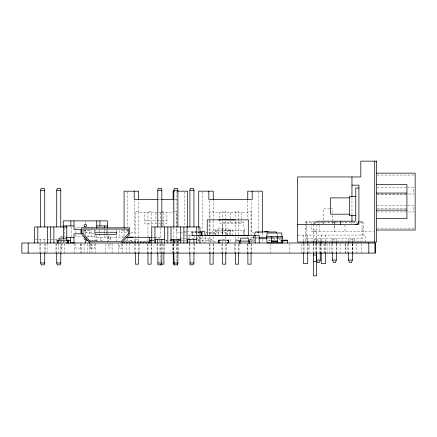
<?xml version="1.0" encoding="UTF-8"?>
<svg xmlns="http://www.w3.org/2000/svg" width="437" height="437" viewBox="0 0 437 437"><rect width="100%" height="100%" fill="white"/><g stroke="black" fill="none" stroke-linecap="round" stroke-linejoin="round"><path stroke-width="0.33" stroke-dasharray="2.19 1.64" d="M243.759 234.363L244.278 230.452L243.584 222.247L222.87 222.247L222.176 235.669M204.745 242.999L205.423 240.159L205.237 236.679M226.759 235.669L228.027 230.933L227.721 228.087L218.216 228.087L217.916 230.933L218.861 234.483M254.684 241.158L253.602 238.706L254.023 236.095M250.068 240.754L251.357 238.05A1.284 1.284 0 0 1 252.444 237.324L253.602 237.324M250.898 241.732L252.28 238.875L253.602 238.711M177.695 239.607L175.712 241.224A1.032 1.032 0 0 1 175.166 241.421L172.249 241.421M217.249 229.982L217.074 229.993A1.584 1.584 0 0 0 215.714 231.359L215.703 234.532M377.278 175.046L415.15 175.046M377.278 187.681L406.951 187.681M407.628 187.681L413.697 187.681L413.697 194.001L407.628 194.001M377.278 194.001L406.951 194.001M377.278 194.634L406.934 194.634M158.593 199.398L160.625 199.398M174.849 199.398L176.881 199.398M377.278 205.63L406.951 205.63M407.628 205.63L413.697 205.63L413.697 211.95L407.628 211.95M377.278 208.536L406.934 208.536M329.755 208.875L323.205 208.875L323.205 221.406M330.405 208.875L332.371 208.875L332.371 214.813M174.521 211.404L176.417 211.404L176.417 239.208M377.278 211.95L406.951 211.95M161.084 212.666L138.633 212.666L138.633 200.583M161.63 212.666L173.134 212.666L173.134 200.583M144.822 220.253L155.883 220.253M157.183 220.253L161.084 220.253M161.734 220.253L166.939 220.253M314.558 221.515L305.545 221.515L305.545 234.156L306.807 234.156M360.143 221.515L363.305 221.515L363.305 234.156L362.038 234.156M305.545 222.777L313.892 222.777M316.486 222.777L340.745 222.777M341.373 222.777L356.985 222.777L356.985 221.515M360.143 222.777L363.305 222.777M161.084 223.411L144.822 223.411L144.822 212.666M161.581 223.411L166.939 223.411L166.939 212.666M83.347 227.202L75.901 227.202L75.901 236.679L84.702 236.679M87.411 227.202L94.856 227.202M377.278 228.125L415.15 228.125M305.545 228.464L306.807 228.464M362.038 228.464L363.305 228.464M313.433 230.042L316.59 230.042M83.636 230.425L90.017 230.425L90.017 232.888L83.636 232.888M127.872 230.425L121.59 230.425L121.59 232.888L128.123 232.888M334.261 231.288L373.356 231.288M197.437 231.435L192.542 231.626M183.988 231.626L185.993 231.626M186.665 231.626L199.387 231.626M313.433 231.757L316.59 231.757M200.758 232.511L191.914 232.511L191.914 235.352L199.496 235.352M197.234 232.828L190.92 232.828L190.92 235.669L199.764 235.669M197.868 232.828L199.764 232.828M209.52 232.828L214.572 232.828L214.572 235.669M130.81 232.888L134.836 232.888L134.836 200.599M179.612 232.888L176.925 232.888L176.925 191.182M180.284 232.888L186.326 232.888M206.111 232.888L209.47 232.888M254.241 232.888L251.554 232.888L251.554 200.599M260.283 232.888L262.298 232.888M209.52 233.145L214.572 233.145M94.223 233.839L89.803 233.839L89.803 230.048M192.231 235.04L193.176 235.04L193.176 235.352M297.613 235.079L365.228 235.079L365.228 242.027M184.572 235.417L186.222 235.417M187.757 235.417L197.295 235.417M197.972 235.417L199.338 235.417M86.548 236.051L91.846 236.051L91.846 229.097M124.288 236.051L119.651 236.051L119.651 229.731M62.726 236.679L60.732 236.679L60.77 252.28M87.411 236.679L94.856 236.679L94.856 235.325M107.497 236.679L110.02 236.679L110.02 241.104M96.752 237.313L105.601 237.313A0.634 0.634 0 0 0 106.229 236.679L106.229 229.911M124.113 237.313L108.037 237.313L108.037 241.104M152.617 237.313L153.966 237.313M154.638 237.313L159.358 237.313L159.358 242.999M152.617 237.947L153.966 237.947M154.638 237.947L159.358 237.947M271.464 237.93L277.391 237.93M180.579 238.575L208.394 238.586A4.621 4.621 0 0 1 210.847 239.46L213.016 241.224A1.032 1.032 0 0 0 213.567 241.421L216.484 241.421M306.807 238.575L362.038 238.575M254.935 238.706L258.267 238.706M272.251 238.706L276.25 238.706M135.344 239.208L138.502 239.208M209.973 239.208L213.136 239.208M235.352 239.208L238.515 239.208M249.156 239.208L251.051 239.208M332.53 239.46L336.321 239.46M35.337 239.591L49.386 239.591M51.391 239.591L54.068 239.591M54.734 239.591L57.411 239.591M88.706 240.159L97.555 240.159M125.741 240.159L132.056 240.159M152.66 240.159L153.922 240.159M165.295 240.159L169.72 240.159M181.279 240.159L183.305 240.159M184.649 240.159L185.987 240.159M198.048 240.159L208.132 240.159A3.043 3.043 0 0 1 210.055 240.842L211.972 242.409M239.804 240.159L236.007 240.159L236.007 242.131M270.197 240.159L268.935 240.159L268.935 242.131M270.831 240.159L273.988 240.159L273.988 240.47M90.82 240.47L96.064 240.47M100.226 240.47L103.389 240.47M131.745 240.47L130.794 240.47L130.794 240.159M152.66 240.47L153.922 240.47M236.007 240.47L238.536 240.47M268.935 240.47L270.197 240.47M59.563 241.104L67.347 241.104M283.695 241.612L284.88 241.612M60.732 248.058L61.994 248.058L61.994 236.679M253.602 237.28L255.601 237.28M256.268 237.286L258.267 237.286M272.251 237.307L277.582 237.313M228.688 229.982L228.862 229.993A1.584 1.584 0 0 1 230.223 231.359L230.233 234.532M279.298 238.711L280.691 241.175M280.751 238.58L281.264 239.662M276.982 233.735L277.615 235.521M362.038 221.515L362.038 241.104L306.807 241.104L306.807 221.515M361.699 243.677L361.699 253.11M356.139 243.677L356.139 253.11M354.647 241.104L354.647 239.46L350.856 239.46L350.856 241.104M352.664 243.677L352.664 253.11M352.539 243.677L352.539 253.11M352.369 238.575L352.369 241.262M352.369 243.813L352.369 252.679M351.96 197.316L351.96 214.878M351.96 222.307L351.96 223.662M348.579 238.575L348.579 241.262M348.579 243.813L348.579 252.679M347.481 243.677L347.481 253.11M345.798 221.515L345.798 222.777M345.651 243.677L345.651 253.11M345.208 243.677L345.208 253.11M345.006 224.968L345.006 231.288M340.09 243.677L340.09 253.11M336.61 243.677L336.61 253.11M336.321 238.575L336.321 241.262M336.321 243.813L336.321 252.679M335.687 221.515L335.687 222.777M334.425 224.673L334.425 221.515L334.611 231.626L311.865 231.626L311.865 221.515M334.425 225.306L334.425 228.464M333.158 221.515L333.158 222.777M332.53 238.575L332.53 241.262M332.53 243.813L332.53 252.679M332.371 215.468L332.371 221.406M332.371 222.067L332.371 224.044M331.432 243.677L331.432 253.11M329.596 243.677L329.596 253.11M328.105 221.515L328.105 222.777M327.073 243.677L327.073 253.11M325.669 235.079L325.669 241.169M325.669 243.879L325.669 252.679M324.92 243.677L324.92 253.11M324.036 243.677L324.036 253.11M323.205 222.067L323.205 224.044M323.047 221.515L323.047 224.044M321.244 235.079L321.244 241.169M321.244 243.879L321.244 252.679M320.561 243.677L320.561 253.11M320.266 238.575L320.266 241.262M320.266 243.813L320.266 252.679M319.868 243.677L319.868 253.11M319.13 221.515L319.13 231.626M317.994 241.104L317.994 239.46L314.203 239.46L314.203 241.104M316.59 241.934L316.607 225.956A1.803 1.803 0 0 1 316.967 225.071M316.59 243.048L316.59 252.346M316.475 238.575L316.475 241.262M316.475 243.813L316.475 252.679M315.377 243.677L315.377 253.11M313.886 241.104L313.886 242.999M313.548 243.677L313.548 253.11M313.433 241.721L313.433 226.251A4.971 4.971 0 0 1 313.586 224.935M313.433 243.715L313.433 252.346M309.063 243.677L309.063 253.11M307.987 243.677L307.987 253.11M307.724 235.079L307.724 241.169M307.724 243.879L307.724 252.679M305.195 235.079L305.195 241.399M304.07 243.677L304.07 253.11M303.3 235.079L303.3 241.169M303.3 243.879L303.3 252.679M301.858 243.677L301.858 253.11M289.851 243.677L289.851 253.11M274.425 237.936L274.425 240.896M270.891 243.677L270.891 253.11M262.298 232.774L262.298 236.865M262.298 238.957L262.298 242.317M258.824 191.859L258.824 232.446M258.824 233.123L258.824 234.472M253.859 236.051L253.859 242.999M252.187 239.208L252.187 241.737M251.679 243.677L251.679 253.11M251.051 243.256L251.051 211.404L247.888 211.404L247.888 218.866M251.051 243.933L251.051 252.701M247.888 236.499L247.888 238.531M247.888 243.933L247.888 252.701M247.763 200.583L247.763 212.666L213.261 212.666L213.261 200.583M247.26 243.677L247.26 253.11M244.278 235.669L244.278 230.452L222.176 230.452L222.87 235.669L222.87 230.452M243.584 230.452L243.584 234.363M241.574 212.666L241.574 223.411L219.456 223.411L219.456 212.666M239.044 244.349L239.044 253.11M238.515 220.221L238.515 211.404L235.352 211.404L235.352 220.221M238.515 220.898L238.515 235.816M238.515 236.499L238.515 243.256M238.515 243.933L238.515 252.701M235.352 220.898L235.352 235.816M235.352 236.499L235.352 243.256M235.352 243.933L235.352 252.701M234.62 243.677L234.62 253.11M232.866 235.669L232.866 229.982L212.644 229.982L212.644 235.669M230.512 212.666L230.512 223.411M230.512 239.208L230.512 241.737M230.337 229.982L230.337 234.407M229.288 234.565L229.288 231.561A0.634 0.634 0 0 0 228.655 230.933L217.282 230.933A0.634 0.634 0 0 0 216.648 231.561L216.648 234.565M227.633 235.669L227.633 232.828L217.522 232.828L217.522 235.669M226.404 243.677L226.404 253.11M226.366 232.828L226.366 235.352M225.771 220.221L225.771 211.404L222.613 211.404L222.613 220.221M225.771 220.898L225.771 235.816M225.771 236.499L225.771 239.208L222.613 239.208L222.613 236.499M225.771 241.235L225.771 243.256M225.771 243.933L225.771 252.701M222.613 220.898L222.613 235.816M222.613 241.235L222.613 243.256M222.613 243.933L222.613 252.701M221.98 243.677L221.98 253.11M218.784 232.828L218.784 234.248M215.173 229.982L215.173 235.04M213.764 243.677L213.764 253.11M213.136 220.221L213.136 211.404L209.973 211.404L209.973 220.221M213.136 220.898L213.136 235.816M213.136 236.499L213.136 243.256M213.136 243.933L213.136 252.701M209.973 220.898L209.973 235.816M209.973 236.499L209.973 243.256M209.973 243.933L209.973 252.701M209.47 200.599L209.47 220.106M209.47 220.783L209.52 235.669M209.345 243.677L209.345 253.11M208.837 239.208L208.837 241.737M202.2 191.859L202.2 231.091M202.2 235.827L202.2 241.737M198.726 227.508L198.726 242.317M194.744 243.677L194.744 253.11M194.52 235.417L194.52 238.575M193.935 243.595L193.935 252.28M193.176 232.511L193.176 232.828M192.231 232.828L192.182 235.669M189.887 243.595L189.887 252.28M189.183 243.677L189.183 253.11M189.084 235.417L189.084 238.575M184.19 191.859L184.19 226.355M178.695 243.677L178.695 253.11M177.881 243.595L177.881 252.28M177.051 243.677L177.051 253.11M176.417 240.558L176.417 243.256M176.417 243.933L176.417 263.495M175.406 240.159L175.406 241.863M173.839 243.595L173.839 252.28M173.26 227.682L173.26 239.208M173.26 243.933L173.26 252.701M173.134 243.677L173.134 253.11M172.626 243.677L172.626 253.11M166.563 240.159L166.563 242.131M164.41 243.677L164.41 253.11M163.886 226.322L163.886 211.404L160.723 211.404L160.723 239.208M163.886 243.933L163.886 252.701M162.646 243.677L162.646 253.11M161.832 243.595L161.832 252.28M160.723 240.558L160.723 243.256M160.723 243.933L160.723 262.145M159.991 243.677L159.991 253.11M157.784 243.595L157.784 252.28M157.08 243.677L157.08 253.11M155.883 212.666L155.883 223.411M151.776 243.677L151.776 253.11M151.142 227L151.142 211.404L147.985 211.404L147.985 241.235M151.142 243.933L151.142 252.701M147.985 243.933L147.985 252.701M147.351 243.677L147.351 253.11M139.135 243.677L139.135 253.11M138.502 241.235L138.502 211.404L135.344 211.404L135.344 241.235M138.502 243.933L138.502 252.701M135.344 243.933L135.344 252.701M134.711 243.677L134.711 253.11M134.208 239.208L134.208 241.104M129.276 243.677L129.276 253.11M127.571 191.859L127.571 227.032M127.571 229.736L127.571 233.123M127.571 237.854L127.571 241.104M126.118 243.677L126.118 253.11M124.097 230.048L124.097 236.936M122.644 243.677L122.644 253.11M121.546 243.671L121.546 248.374L119.651 248.374L119.651 243.671M118.219 243.677L118.219 253.11M116.493 229.731L116.493 232.26M116.493 235.641L116.493 241.06M112.09 243.677L112.09 253.11M110.692 237.313L110.692 241.104M110.02 243.371L110.02 248.058L108.758 248.058L108.758 243.371M108.758 236.679L108.758 241.104M107.497 229.966L107.497 232.73M107.497 233.325L107.497 242.371M105.77 243.677L105.77 253.11M104.334 229.955L104.334 231.293M104.334 231.96L104.334 237.313M100.226 237.313L100.226 240.711M99.281 229.911L99.281 236.679A0.634 0.634 0 0 0 99.915 237.313M96.752 235.576L96.752 240.711M96.293 240.159L96.293 240.47M95.659 243.677L95.659 253.11M95.009 229.731L95.009 231.626M95.009 235.641L95.009 241.06M94.856 229.911L94.856 231.943M94.856 243.633L94.856 248.058L90.432 248.058L90.432 243.633M91.994 243.677L91.994 253.11M91.846 243.671L91.846 248.374L89.951 248.374L89.951 243.671M89.339 243.677L89.339 253.11M87.569 243.677L87.569 253.11M85.379 221.554L85.379 223.564M85.379 230.266L85.379 234.959M84.095 243.677L84.095 253.11M81.124 243.677L81.124 253.11M80.938 243.677L80.938 253.11M80.321 243.633L80.321 248.058L75.901 248.058L75.901 243.633M74.803 243.677L74.803 253.11M71.477 236.679L71.477 227.202A0.634 0.634 0 0 0 71.226 226.699M64.884 240.787L64.884 241.104M64.692 243.677L64.692 253.11M64.523 227.879L64.523 236.679A0.634 0.634 0 0 0 64.654 237.067M63.261 238.575L63.261 240.47M63.239 240.787L63.261 242.999M63.114 240.787L63.114 241.104M61.535 243.677L61.535 253.11M61.47 240.787L61.47 241.104M58.378 243.677L58.378 253.11M56.723 239.591L56.723 252.28M55.974 243.677L55.974 253.11M47.125 243.677L47.125 252.439M45.486 243.677L45.486 253.11M44.716 239.591L44.716 252.28M40.674 239.591L40.674 252.28M39.925 243.677L39.925 253.11M105.983 226.699A0.634 0.634 0 0 1 106.229 227.202M99.281 227.202A0.634 0.634 0 0 1 99.527 226.699M179.552 238.695A4.621 4.621 0 0 1 179.815 238.646M84.745 233.036A1.262 1.262 0 0 0 86.641 231.943A1.262 1.262 0 0 0 84.745 230.845A1.262 1.262 0 0 0 84.745 233.036"/><path stroke-width="0.66" d="M282.329 237.93L281.668 242.874L267.182 242.874L266.521 237.93L267.182 232.992L281.668 232.992L282.329 237.93L277.391 237.93M40.674 226.95L40.674 190.297L41.116 188.402L44.274 188.402L44.716 190.297L44.716 226.95M56.723 226.95L56.723 190.297L57.165 188.402L60.328 188.402L60.77 190.297L60.77 226.95M44.716 252.947L44.716 262.97L44.274 264.866L41.116 264.866L40.674 262.97L40.674 252.947M60.77 252.947L60.77 262.97L60.328 264.866L57.165 264.866L56.723 262.97L56.723 252.947M157.784 226.95L157.784 190.297L158.227 188.402L161.39 188.402L161.832 190.297L161.832 226.95M173.839 226.95L173.839 190.297L174.281 188.402L177.438 188.402L177.881 190.297L177.881 226.95M189.887 226.95L189.887 190.297L190.33 188.402L193.493 188.402L193.935 190.297L193.935 226.95M254.236 235.499L255.498 231.943L276.353 231.943L276.774 233.134M161.138 264.866L161.832 262.97L161.832 252.947M177.187 264.866L177.881 262.97L177.881 252.947M193.935 252.947L193.935 262.97L193.236 264.866L190.079 264.866L189.887 252.947M320.266 252.613L320.266 260.064L319.321 262.588L317.426 262.588L316.475 260.064L316.475 252.679M336.321 252.613L336.321 260.064L335.37 262.588L333.475 262.588L332.53 260.064L332.53 252.613M352.369 252.613L352.369 260.064L351.424 262.588L349.529 262.588L348.579 260.064L348.579 252.613M128.839 233.292L120.994 241.737L90.503 241.737L82.664 233.292M121.546 242.999L129.762 234.156L129.658 227.835L81.626 227.835L81.735 234.156L89.951 242.999M177.717 241.628L178.678 240.842A3.043 3.043 0 0 1 180.601 240.159M177.695 239.607L177.886 239.46A4.621 4.621 0 0 1 178.099 239.312M318.562 224.356L318.191 224.372A1.803 1.803 0 0 0 317.956 224.416M376.601 173.15L415.15 173.15L415.15 230.02L376.601 230.02M376.601 184.523L406.934 184.523L406.934 218.647L376.601 218.647M351.96 185.157L358.908 185.157L358.908 224.334L297.613 224.334M358.93 188.019L355.767 188.019L355.767 220.292A0.901 0.901 0 0 1 354.866 221.198L318.486 221.198A4.971 4.971 0 0 0 313.793 224.301M40.674 190.297L44.716 190.297M56.723 190.297L60.77 190.297M157.784 190.297L161.832 190.297M173.839 190.297L177.881 190.297M189.887 190.297L193.935 190.297M174.434 191.182L173.134 191.182L173.134 199.239M177.559 191.182L187.67 191.182L187.67 227.316M376.601 193.056L406.934 193.056M355.767 196.552L349.453 196.552L349.453 215.507L355.767 215.507M349.453 197.879L330.492 197.879L330.492 214.185L349.453 214.185M157.915 199.398L134.208 199.398L134.208 191.182M161.302 199.398L174.172 199.398M376.601 210.115L406.934 210.115M222.318 219.68L225.776 219.68M63.261 225.94L74 225.94M96.752 225.94L107.497 225.94M200.059 231.626L204.745 231.626L205.177 236.051M264.511 231.752L268.263 231.752M257.267 232.26L259.015 232.26M200.015 235.417L259.185 235.417L259.185 242.999M266.521 236.45L282.329 236.45M128.609 237.122L132.985 237.122M66.419 237.313L74 237.313M126.801 237.313L151.945 237.313M266.521 237.93L271.464 237.93M66.588 238.132L59.006 238.132L59.006 240.47L58.061 240.47L58.061 242.682L59.006 242.682L59.006 242.999M258.933 238.706L266.925 238.706M154.944 239.591L164.673 239.591M170.993 239.591L180.727 239.591M187.047 239.591L196.776 239.591M152.027 240.159L150.131 240.159L150.131 242.999M170.354 240.159L174.145 240.159L174.145 242.999M70.526 240.47L66.588 240.47L66.588 240.159M88.017 240.47L85.576 240.47L85.576 242.999M150.131 240.47L152.027 240.47M282.581 240.47L287.639 240.47M240.749 240.913L239.487 240.913L239.487 243.19L240.749 242.999M248.331 240.913L249.598 240.913L249.598 243.19L248.331 242.999M271.464 240.945L277.391 240.945M271.464 241.393L277.391 241.393M70.526 242.748L74.317 242.999M375.159 242.999L21.85 242.999L21.85 253.11L375.159 253.11L375.159 242.999L375.132 253.11M313.433 255.006L316.59 255.006M316.475 260.064L320.266 260.064M332.53 260.064L336.321 260.064M348.579 260.064L352.369 260.064M313.433 261.326L316.59 261.326M40.674 262.97L44.716 262.97M56.723 262.97L60.77 262.97M157.784 262.97L161.832 262.97L161.39 264.866L157.976 264.866L157.784 252.947M189.887 262.97L193.935 262.97M160.723 264.172L163.886 264.172L163.886 252.701M258.933 237.286L266.925 237.296M281.526 240.203L282.04 241.284A0.579 0.579 0 0 0 282.51 241.612M174.134 264.232L173.839 252.947M148.334 242.999L148.323 241.737L146.745 241.737L146.745 242.999M145.177 242.999L145.16 241.737L143.582 241.737L143.582 242.999M142.014 242.999L142.003 241.737L140.424 241.737L140.424 242.999M138.857 242.999L138.846 241.737L137.262 241.737L137.262 242.999M135.694 242.999L135.683 241.737L134.104 241.737L134.104 242.999M132.537 242.999L132.526 241.737L130.942 241.737L130.942 242.999M129.379 242.999L129.363 241.737L127.784 241.737L127.784 242.999M126.217 242.999L126.206 241.737L124.627 241.737L124.627 242.999M123.043 241.737L123.059 242.999M374.706 161.144L374.706 242.027M368.812 242.999L368.812 253.11M352.369 241.781L352.369 243.278M351.96 176.941L351.96 196.639M351.96 215.556L351.96 221.635M348.579 241.781L348.579 243.278M340.603 221.198L340.603 224.356M336.321 241.781L336.321 243.278M332.53 241.781L332.53 243.278M325.669 241.847L325.669 243.201M325.669 252.679L325.669 263.516L321.244 263.516L321.244 252.679M321.244 241.847L321.244 243.201M320.266 241.781L320.266 243.278M316.59 241.721L316.59 243.294M316.59 252.788L316.59 275.856L313.433 275.856L313.433 252.755M316.475 241.934L316.475 243.278M313.433 241.721L313.433 243.24M307.724 241.847L307.724 243.201M307.724 252.679L307.724 263.516L303.3 263.516L303.3 252.679M303.3 241.847L303.3 243.201M287.639 242.999L287.639 240.159L282.581 240.159L282.581 242.999M277.391 236.45L277.391 242.874M271.464 236.45L271.464 242.874M262.298 232.216L262.298 191.182L247.763 191.182L247.763 199.239M255.17 235.417L255.186 242.999M252.187 191.182L252.187 199.398L208.837 199.398L208.837 191.182M251.051 252.701L251.051 264.172L247.888 264.172L247.888 252.701M249.407 242.999L249.407 241.104L239.673 241.104L239.673 242.999M248.331 241.104L248.331 238.132L240.749 238.132L240.749 241.104M238.515 252.701L238.515 264.172L235.352 264.172L235.352 252.701M234.702 219.871L230.774 219.871M229.731 219.871L226.546 219.871M228.742 242.999L228.742 240.159L218.631 240.159L218.631 242.999M227.48 240.159L227.48 240.47L228.425 240.47L228.425 242.682L227.48 242.682L227.48 242.999M225.771 252.701L225.771 264.172L222.613 264.172L222.613 252.701M221.417 219.871L218.779 219.871M219.898 240.159L219.898 240.47L218.948 240.47L218.948 242.682L219.898 242.682L219.898 242.999M213.261 199.239L213.261 191.182L198.726 191.182L198.726 227.316M213.136 252.701L213.136 264.172L209.973 264.172L209.973 252.701M199.938 242.999L199.938 226.95L151.781 226.95L151.781 242.999M196.776 226.95L196.776 242.999M193.935 239.591L193.935 242.928M189.887 239.591L189.887 242.928M187.757 239.208L187.757 242.999M187.047 226.95L187.047 242.999M183.884 226.95L183.884 242.999M180.727 226.95L180.727 242.999M177.881 239.591L177.881 242.928M173.839 239.591L173.839 242.928M173.26 252.701L173.26 264.172M170.993 226.95L170.993 242.999M167.835 226.95L167.835 242.999M164.673 226.95L164.673 242.999M161.832 239.591L161.832 242.928M157.784 239.591L157.784 242.928M155.184 240.159L155.184 242.999M154.944 226.95L154.944 242.999M151.142 252.701L151.142 264.172L147.985 264.172L147.985 252.701M149.618 237.313L149.618 242.999M138.633 199.239L138.633 191.182L124.097 191.182L124.097 228.18M138.502 252.701L138.502 264.172L135.344 264.172L135.344 252.701M128.5 233.658L128.5 229.097L83.003 229.097L83.003 233.658M107.497 228.125L107.497 220.882L63.261 220.882L63.261 227.284M104.334 225.94L104.334 227.945M99.915 220.882L99.915 225.94M96.752 220.882L96.752 228.163M89.241 241.737L89.241 242.999M74 220.882L74 229.414L80.954 229.414L80.954 233.839L74 233.839L74 242.748M70.843 220.882L70.843 225.94M70.526 237.313L70.526 242.999M68.614 243.19L68.614 240.159L57.744 240.159L57.744 243.19M68.423 241.104L68.423 242.999M68.298 240.47L68.298 242.682L66.588 242.682L66.588 242.999M67.855 240.159L67.855 243.19M67.664 241.104L67.664 242.999M67.538 240.47L67.538 242.682M67.347 240.159L67.347 240.47M66.774 239.591L66.774 226.95L34.67 226.95L34.67 242.999M66.419 225.94L66.419 227.278M63.611 226.95L63.611 238.318M53.882 226.95L53.882 242.999M50.719 226.95L50.719 242.999M47.562 226.95L47.562 242.999M37.828 226.95L37.828 242.999M28.17 242.999L28.17 253.11M358.93 221.198A3.108 3.108 0 0 1 355.767 224.356M86.471 238.892A1.262 1.262 0 0 1 84.374 239.028A1.262 1.262 0 0 1 85.051 237.04M282.46 242.999A1.431 1.431 0 0 1 281.647 242.748M177.881 262.97L177.438 264.866L174.03 264.866L173.839 262.97L177.881 262.97M376.601 161.144L360.804 161.144L360.804 176.941L297.613 176.941L297.613 242.027L376.601 242.027L376.601 161.144M248.298 219.871L207.22 219.871L207.22 235.669L248.298 235.669L248.298 219.871M116.493 232.26L95.009 232.26L95.009 234.467L116.493 234.467L116.493 232.26M202.025 232.511L200.758 232.511L200.758 232.828L201.708 232.828L201.708 235.04L200.758 235.04L200.758 235.352L202.025 235.352L202.025 232.511M84.745 226.716A1.262 1.262 0 0 0 86.641 225.623A1.262 1.262 0 0 0 84.745 224.531A1.262 1.262 0 0 0 84.745 226.716"/></g></svg>
